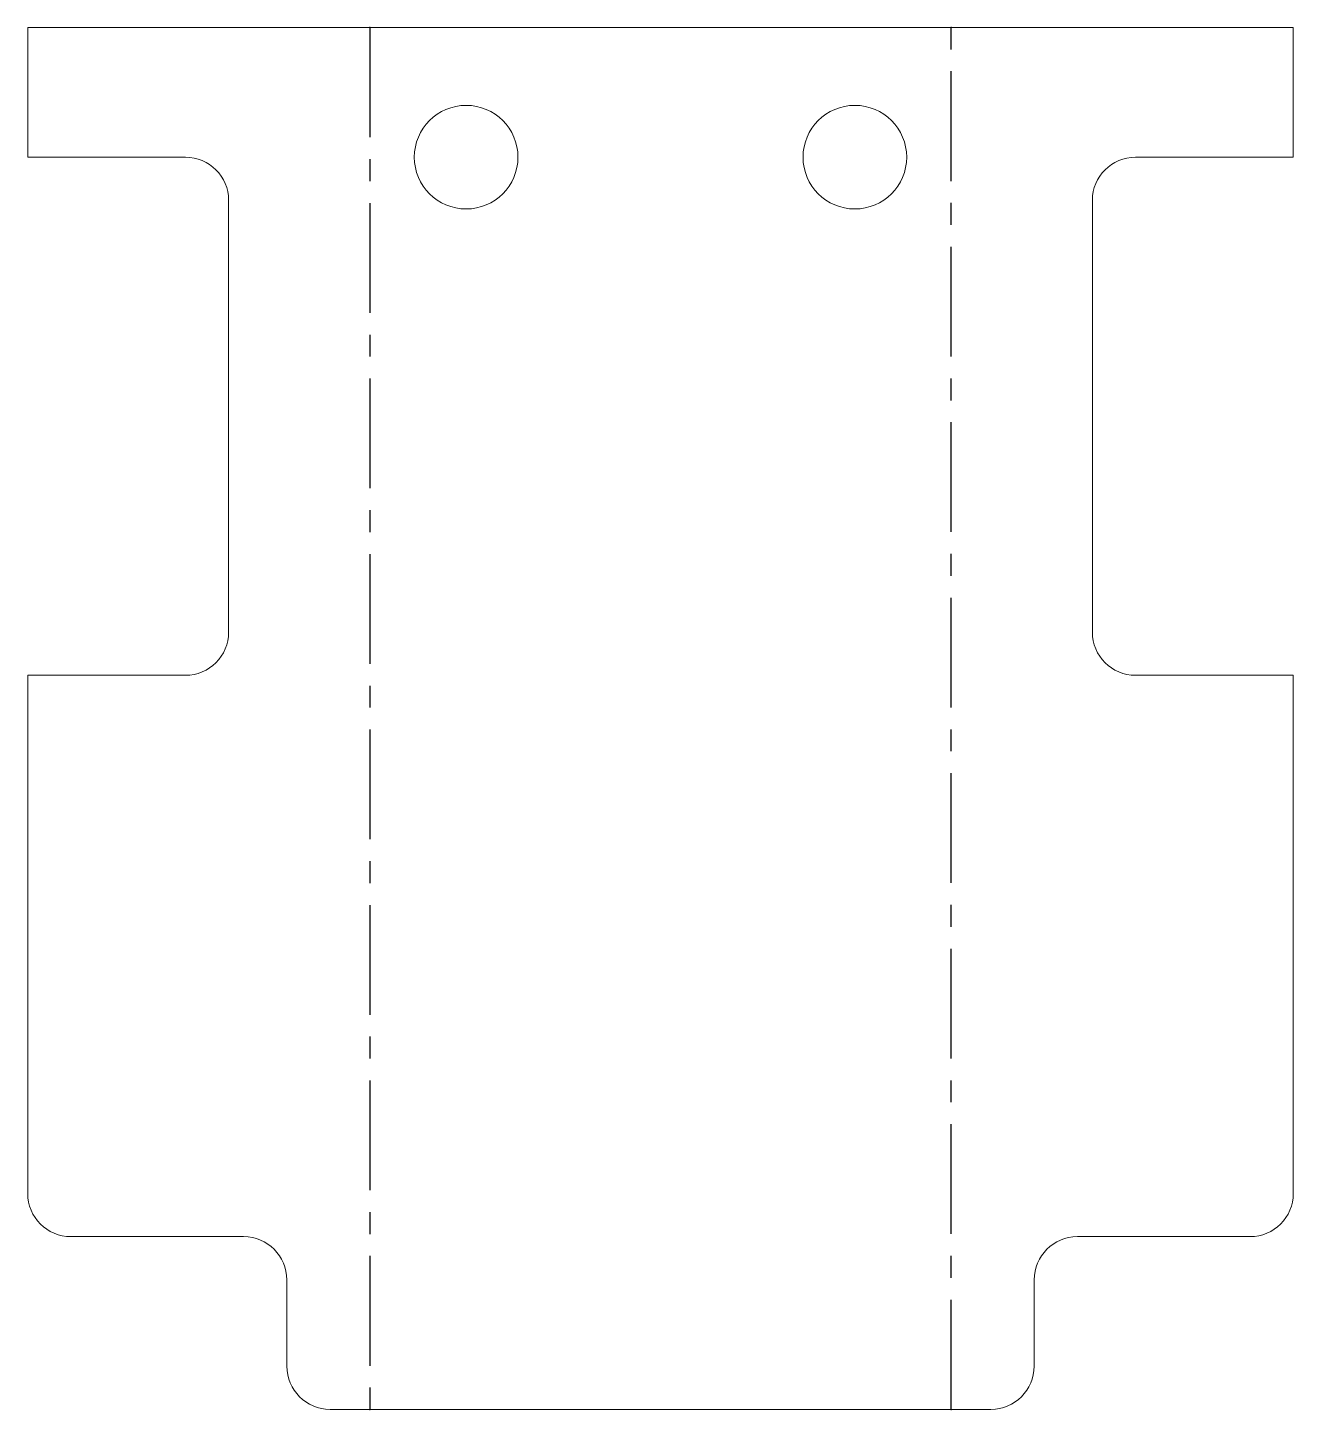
# Model space of a CAD drawing. Header units: millimetres. Extents: x -108 to 38, y 0 to 160.
import ezdxf

# ---------------------------------------------------------------- set-up
doc = ezdxf.new("R2010")
doc.units = ezdxf.units.MM
doc.header["$PDSIZE"] = -1
doc.linetypes.add('CENTERX2', pattern=[20.32, 12.7, -2.54, 2.54, -2.54])

msp = doc.modelspace()

# ---------------------------------------------------------------- linework, layer by layer
at = {"color": 7, "linetype": 'Continuous', "lineweight": 15}
for p, q in [((-108.25, 160), (-108.25, 145)), ((38.25, 160), (-108.25, 160)), ((38.25, 145), (38.25, 160)), ((-108.25, 145), (-89.99, 145)), ((19.99, 145), (38.25, 145)), ((-84.99, 140), (-84.99, 90)), ((14.99, 140), (14.99, 90)), ((-108.25, 85), (-108.25, 25)), ((-108.25, 85), (-89.99, 85)), ((19.99, 85), (38.25, 85)), ((38.25, 25), (38.25, 85)), ((-83.25, 20), (-103.25, 20)), ((13.25, 20), (33.25, 20)), ((-78.25, 15), (-78.25, 5)), ((8.25, 15), (8.25, 5)), ((-73.25, 0), (3.25, 0))]:
    msp.add_line(p, q, dxfattribs=at)
at = {"color": 7, "linetype": 'CENTERX2'}
for p, q in [((-68.63, 160), (-68.63, 0)), ((-1.37, 0), (-1.37, 160))]:
    msp.add_line(p, q, dxfattribs=at)
at = {"color": 7, "linetype": 'Continuous', "lineweight": 15}
for centre in [(-57.5, 145), (-12.5, 145)]:
    msp.add_circle(centre, 6, dxfattribs=at)
for centre, start, end in [((-89.99, 140), 0, 90), ((19.99, 140), 90, 180), ((-89.99, 90), 270, 0), ((19.99, 90), 180, 270), ((-103.25, 25), 180, 270), ((33.25, 25), 270, 0), ((-83.25, 15), 0, 90), ((13.25, 15), 90, 180), ((-73.25, 5), 180, 270), ((3.25, 5), 270, 0)]:
    msp.add_arc(centre, 5, start, end, dxfattribs=at)
at = {"color": 7, "linetype": 'Continuous'}
for p in [(-68.63, 160), (-1.37, 160), (-68.63, 0), (-1.37, 0)]:
    msp.add_point(p, dxfattribs=at)

doc.saveas('drawing.dxf')
